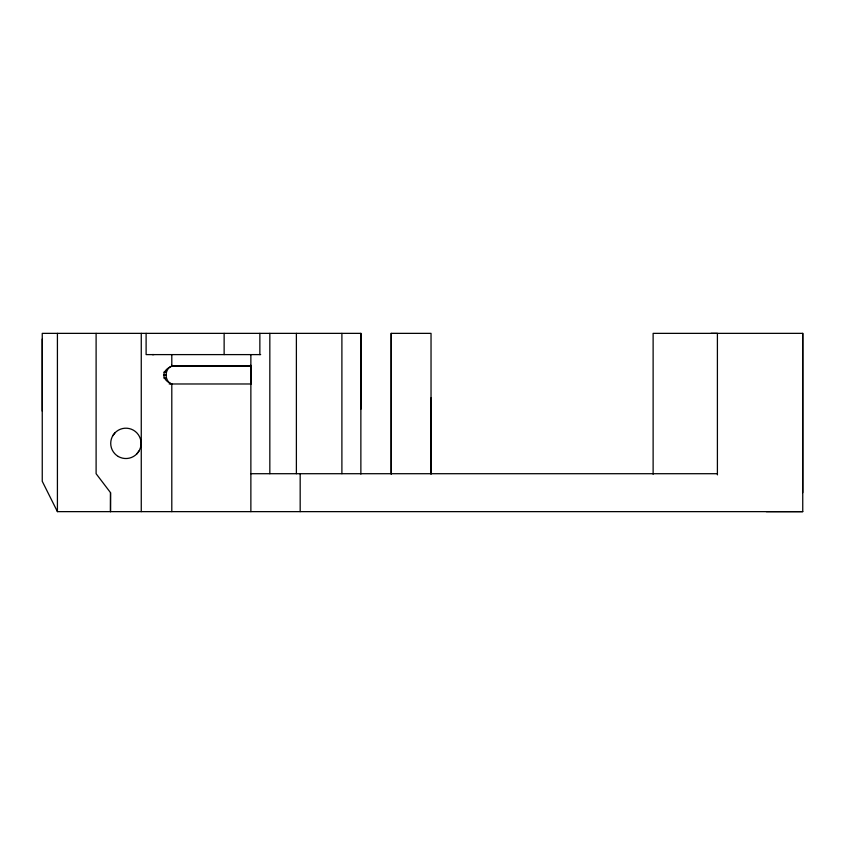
<?xml version="1.0" encoding="UTF-8"?>
<svg xmlns="http://www.w3.org/2000/svg" width="845" height="845" viewBox="0 0 845 845"><rect width="100%" height="100%" fill="white"/><g stroke="black" fill="none" stroke-linecap="round" stroke-linejoin="round"><path stroke-width="1.27" d="M57.418 333.363L57.418 511.637L802.75 511.637L802.75 333.353L711.025 333.363M141.263 511.637L141.263 333.363M171.799 365.23L171.799 366.202C167.923 367.649 164.046 370.691 163.677 375.085C164.046 379.489 167.923 382.531 171.799 383.979L250.87 383.979M250.87 367.036L250.87 384.148M250.87 365.23L250.87 366.202L171.799 366.202L171.799 354.604M360.868 409.223L360.868 333.363L42.25 333.363L42.25 481.291L57.418 511.637M391.203 474.119L391.203 333.363L431.034 333.363L431.034 474.119M110.526 492.667L110.494 511.647L110.526 492.667L96.108 473.707L96.108 333.363M171.799 384.148C164.236 381.106 164.236 369.075 171.799 366.033L250.87 366.033M112.755 435.766L115.163 432.629M136.626 454.082L139.034 450.945M717.363 473.707L250.87 473.707M260.661 354.604L146.111 354.604L146.111 333.363M152.248 354.604L153.927 354.604M163.814 372.138L166.423 372.138M163.529 375.085L166.127 375.085M163.814 378.032L166.423 378.032M766.288 511.637L802.75 511.626M169.18 383.957L171.799 383.979L171.799 511.637M802.75 333.363L802.75 492.667M717.405 474.869L717.405 333.363L653.122 333.363L653.122 474.235M431.034 397.847L431.034 473.707M391.203 333.363L391.203 473.707M360.868 333.363L360.868 474.087M341.898 333.363L341.898 473.707M300.176 473.707L300.176 511.637M296.384 333.363L296.384 473.707M269.83 333.363L269.83 473.707M259.859 333.363L259.859 354.604M250.87 354.604L250.87 511.637M224.136 333.363L224.136 354.604M42.25 339.056L42.25 411.124M118.311 456.501A15.168 15.168 0 0 0 141.062 443.361A15.168 15.168 0 0 0 118.311 430.221A15.168 15.168 0 0 0 118.311 456.501"/></g></svg>
